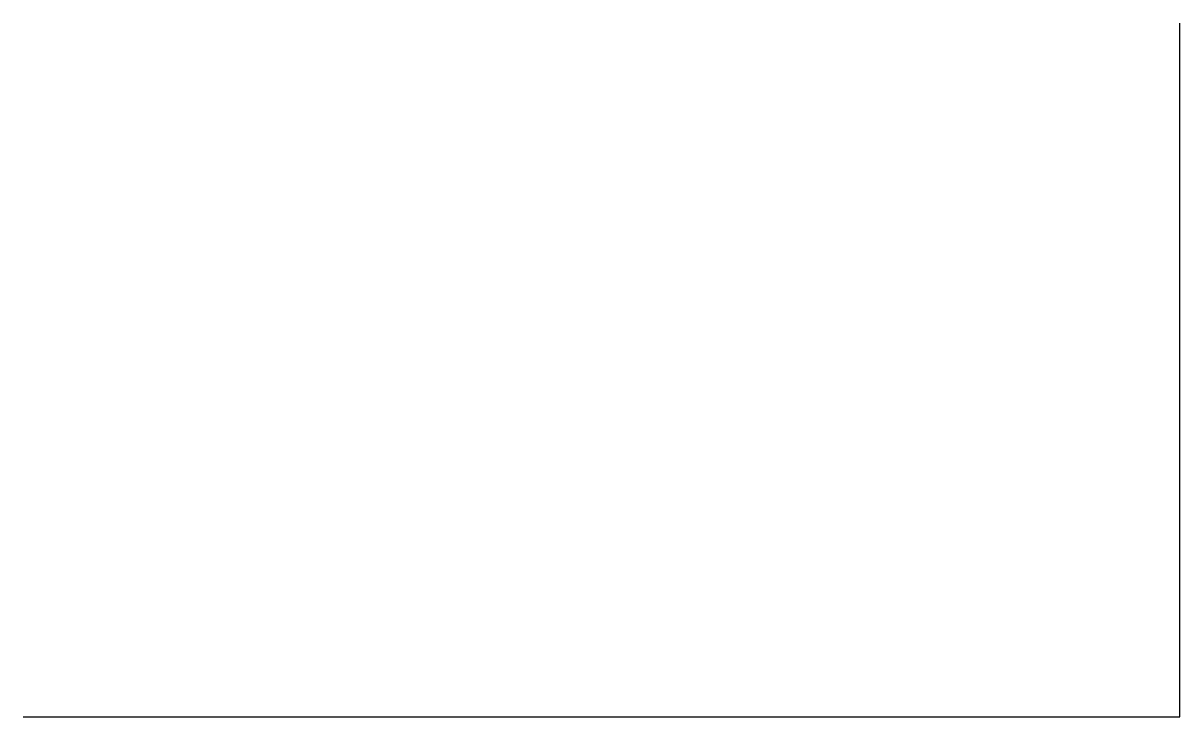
# Model space of a CAD drawing. Header units: millimetres. Extents: x 10 to 60, y 10 to 40.
import ezdxf

# ---------------------------------------------------------------- set-up
doc = ezdxf.new("R2010")
doc.units = ezdxf.units.MM

msp = doc.modelspace()

# ---------------------------------------------------------------- linework, layer by layer
msp.add_lwpolyline([(10, 10), (60, 10), (60, 40)])

doc.saveas('drawing.dxf')
